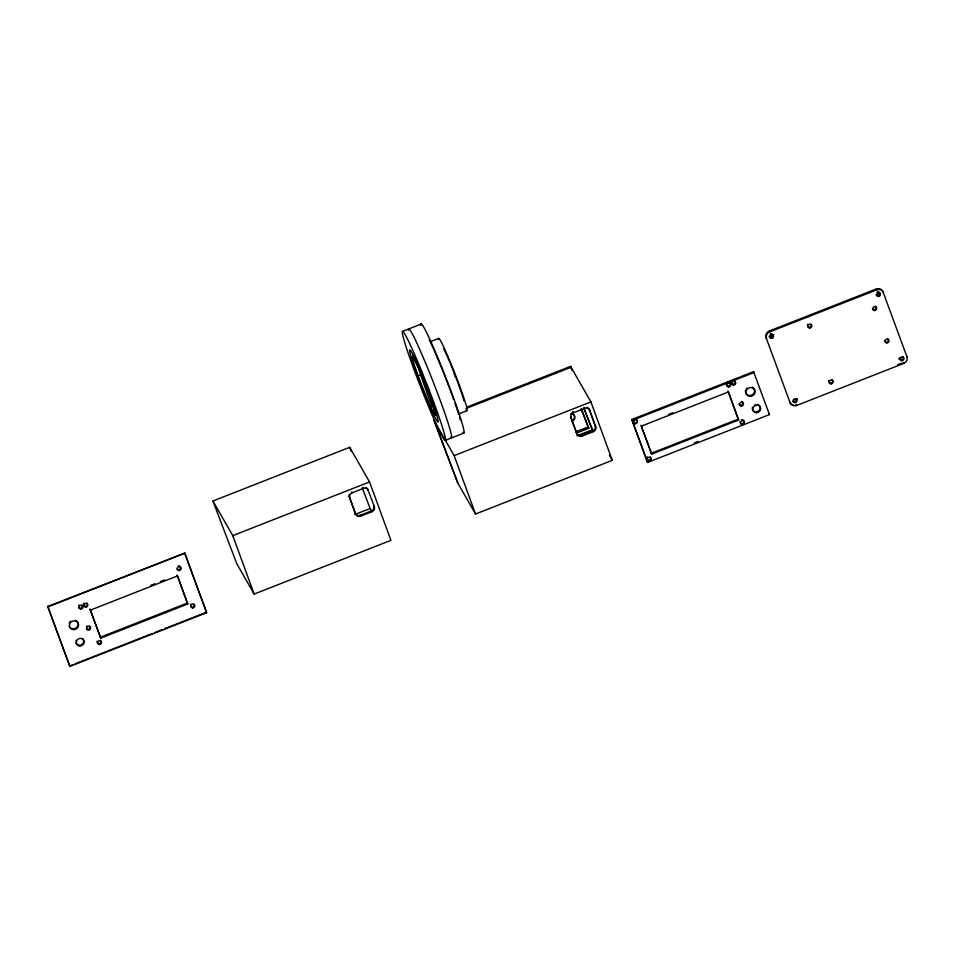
<?xml version="1.0" encoding="UTF-8"?>
<svg xmlns="http://www.w3.org/2000/svg" width="955" height="955" viewBox="0 0 955 955"><rect width="100%" height="100%" fill="white"/><g stroke="black" fill="none" stroke-linecap="round" stroke-linejoin="round"><path stroke-width="1.43" d="M402.509 331.409L421.155 324.079M430.43 341.651L438.691 338.404M418.123 375.804L420.284 374.957M212.929 501.005L349.697 447.298L369.537 481.941L390.929 540.339L254.161 594.058L236.792 563.737L212.929 501.005L232.769 535.648L254.161 594.058M466.959 407.069L570.565 366.386L590.918 401.912L612.298 460.322L475.53 514.029L457.672 482.824L433.797 420.093L454.15 455.619L475.53 514.029M465.921 408.561L571.066 367.269M458.782 413.885L467.055 410.638M445.305 440.386A58.542 3.414 68.6 0 0 415.974 357.612A58.542 3.414 68.6 0 0 410.435 359.689A58.542 3.414 68.6 0 0 445.305 440.386L463.951 433.057M47.75 606.461L184.84 553.148L206.65 612.704L69.882 666.411L47.75 606.461L69.882 666.411M48.072 606.855L184.84 553.148M232.769 535.648L369.537 481.941M367.878 489.545L374.36 506.771A4.011 3.725 -29.8 0 1 371.913 511.737L360.727 516.13A4.011 3.725 -29.8 0 1 355.714 514.088L349.721 497.734A4.011 3.725 -29.8 0 1 352.168 492.768L363.366 488.375A4.011 3.725 -29.8 0 1 368.367 490.416L367.878 489.545A4.011 3.725 -29.8 0 0 365.872 487.504M882.945 291.693L906.964 356.8A5.348 4.966 -29.8 0 1 903.705 363.425L796.78 405.421A5.348 4.966 -29.8 0 1 790.095 402.7L766.077 337.593A5.348 4.966 -29.8 0 1 769.336 330.967L876.26 288.971A5.348 4.966 -29.8 0 1 882.945 291.693L883.435 292.564A5.348 4.966 -29.8 0 0 876.762 289.843L876.26 288.971M454.15 455.619L590.918 401.912M766.077 337.593L766.567 338.452A5.348 4.966 -29.8 0 1 769.826 331.827L876.762 289.843M571.102 417.705A4.011 3.725 -29.8 0 1 573.549 412.739L584.735 408.346A4.011 3.725 -29.8 0 1 589.748 410.387L595.741 426.742A4.011 3.725 -29.8 0 1 593.294 431.708L582.096 436.101A4.011 3.725 -29.8 0 1 577.083 434.059L570.601 416.846L577.083 434.059M773.825 334.548L771.043 335.635L772.07 338.428M150.794 585.355L154.937 583.732M160.464 581.559L164.606 579.936M90.498 610.09L177.535 575.913L187.801 603.954L100.764 638.131L90.009 609.23L100.764 638.131M354.866 514.494L370.122 508.502L371.913 511.737M349.255 494.332A4.011 3.725 -29.8 0 0 349.232 496.875L355.212 513.229A4.011 3.725 -29.8 0 0 360.226 515.27L371.423 510.865A4.011 3.725 -29.8 0 0 373.871 505.899L374.36 506.771M575.674 431.851L588.077 426.981L588.817 428.282L576.414 433.152M576.987 435.755L592.243 429.762L583.875 407.785M576.593 433.2A4.011 3.725 -29.8 0 0 581.607 435.241L592.792 430.836A4.011 3.725 -29.8 0 0 595.24 425.87L589.259 409.516A4.011 3.725 -29.8 0 0 586.883 407.343M631.709 419.52L753.555 371.674L754.044 372.534L632.198 420.391L631.709 419.52L647.597 462.435L769.443 414.589L753.555 371.674M100.275 637.26L187.299 603.082L187.801 603.954M668.548 414.41L672.69 412.775M640.912 425.25L641.414 426.121L728.45 391.944L738.716 419.973L651.68 454.15L641.402 426.587M69.56 666.017L72.329 664.931M75.087 663.844L152.454 633.463M155.211 632.377L162.123 629.667M164.881 628.581L204.943 612.847M651.179 453.291L738.215 419.114L738.716 419.973M794.572 399.882L797.353 398.796M898.715 358.985L901.496 357.886M647.108 461.575L651.262 459.94M694.178 443.084L698.332 441.449M741.259 424.593L744.029 423.507M897.652 364.75L901.818 363.115M206.65 612.704L184.518 552.754M906.964 356.8L906.474 355.94A5.348 4.966 -29.8 0 1 906.665 356.657M903.705 363.425L903.203 362.566A5.348 4.966 -29.8 0 0 903.573 362.411M769.336 330.967L769.826 331.827M796.78 405.421L796.279 404.55A5.348 4.966 -29.8 0 1 795.909 404.681M790.095 402.7L789.594 401.84A5.348 4.966 -29.8 0 0 793.187 404.836M768.954 413.718L769.443 414.589M727.949 391.073L728.45 391.944M589.259 409.516L589.748 410.387M595.24 425.87L595.741 426.742M584.245 407.475L584.735 408.346M609.409 455.26L612.298 460.322M592.971 431.039L584.174 409.229M592.792 430.836L593.294 431.708M573.048 411.88L573.549 412.739M581.607 435.241L582.096 436.101M362.864 487.504L363.366 488.375M351.679 491.909L352.168 492.768M360.226 515.27L360.727 516.13M349.232 496.875L349.721 497.734M355.212 513.229L355.714 514.088M177.535 575.913L177.045 575.053L187.299 603.082M413.837 358.185L429.332 390.714M570.565 366.386L572.152 370.564M581.416 408.836L588.817 428.282M581.201 408.919L588.077 426.981M434.31 420.976L458.173 483.708M349.697 447.298L351.285 451.476M362.279 487.886L370.122 508.502M429.643 393.412L430.072 394.582M877.967 293.651L878.994 296.444M728.438 392.41L738.215 419.114M641.414 426.121L651.68 454.15M632.198 420.391L647.597 462.435M427.9 388.637L428.329 389.843M427.016 386.19L427.458 387.42M434.979 411.724L435.086 412.13A23.636 1.385 68.6 0 1 435.396 413.909A31.181 1.815 68.6 0 1 425.094 393.735A31.181 1.815 68.6 0 1 412.476 358.101L412.476 358.101M752.433 387.193A4.679 4.345 -29.8 0 1 754.092 392.875A4.679 4.345 -29.8 0 1 748.242 395.298A4.679 4.345 -29.8 0 1 745.616 390.022M746.368 388.613A4.679 4.345 -29.8 0 1 746.834 388.088M796.184 398.701A2.006 1.862 -29.8 0 1 795.778 401.303A2.006 1.862 -29.8 0 1 793.068 401.207M771.533 333.773A2.006 1.862 -29.8 0 1 772.559 336.757A2.006 1.862 -29.8 0 1 769.241 336.53M770.243 333.964A2.006 1.862 -29.8 0 1 770.757 333.784M879.77 292.755A2.006 1.862 -29.8 0 1 878.779 295.322A2.006 1.862 -29.8 0 1 876.177 294.534M877.168 291.967A2.006 1.862 -29.8 0 1 879.018 291.979M903.12 356.704A2.006 1.862 -29.8 0 1 901.95 359.713A2.006 1.862 -29.8 0 1 899.55 357.743M875.234 306.077A2.017 1.874 -29.8 0 1 875.484 309.122A2.017 1.874 -29.8 0 1 872.369 308.656M887.553 338.512A2.006 1.862 -29.8 0 1 887.816 341.46A2.006 1.862 -29.8 0 1 884.76 341.198M831.924 379.565A2.017 1.874 -29.8 0 1 832.283 382.084A2.017 1.874 -29.8 0 1 829.692 382.836A2.017 1.874 -29.8 0 1 828.809 380.484M811.082 324.223A2.017 1.874 -29.8 0 1 810.15 326.897A2.017 1.874 -29.8 0 1 807.476 326.037M807.452 324.7A2.017 1.874 -29.8 0 1 807.715 324.199M741.51 419.83A2.006 1.862 -29.8 0 1 743.933 421.239A2.006 1.862 -29.8 0 1 742.083 423.531A2.006 1.862 -29.8 0 1 740.018 421.68M650.236 456.932A2.006 1.862 -29.8 0 1 650.021 459.618A2.006 1.862 -29.8 0 1 647.239 459.582A2.006 1.862 -29.8 0 1 647.454 456.896M742.835 402.604A2.006 1.862 -29.8 0 1 741.343 405.171A2.006 1.862 -29.8 0 1 739.003 403.559M741.832 401.577A2.006 1.862 -29.8 0 1 742.465 402.007M757.566 404.407A4.011 3.725 -29.8 0 1 759.953 409.003A4.011 3.725 -29.8 0 1 755.107 411.76A4.011 3.725 -29.8 0 1 752.385 407.367M754.928 404.55A4.011 3.725 -29.8 0 1 755.262 404.431M414.315 359.128A31.551 1.838 68.6 0 1 425.584 385.008A31.551 1.838 68.6 0 1 435.014 411.796M412.345 357.612A28.113 1.635 68.6 0 1 413.933 358.447M435.528 414.339A31.217 0.788 68.1 0 1 435.587 414.709M443.586 348.659A30.775 1.791 68.6 0 1 454.914 374.814A30.775 1.791 68.6 0 1 463.879 400.623M421.298 371.173A31.217 2.185 66.7 0 1 421.74 372.092M415.33 360.107A31.217 2.364 66.9 0 1 421.549 372.223M412.262 357.313A31.217 2.817 67.9 0 1 414.971 359.546M421.167 376.401A31.217 2.197 70.4 0 1 417.275 363.628M427.661 394.606A31.217 1.433 70.4 0 1 421.382 377.01M435.349 414.1A31.217 0.764 68.4 0 1 433.188 409.385M432.448 407.093A31.217 0.836 69.3 0 1 427.339 394.224M438.56 339.3A38.809 2.268 68.6 0 1 454.938 373.584A38.809 2.268 68.6 0 1 466.386 410.113M454.21 374.026A31.181 1.815 68.6 0 1 455.32 376.879M408.525 330.311A58.542 3.414 68.6 0 1 433.236 382.036A58.542 3.414 68.6 0 1 450.497 437.151M420.952 325.428A58.542 3.414 68.6 0 1 445.675 377.153A58.542 3.414 68.6 0 1 462.936 432.269M429.261 339.67A51.845 3.02 68.6 0 1 453.613 399.357M455.022 403.308A51.845 3.02 68.6 0 1 458.71 414.267M459.665 417.383A51.845 3.02 68.6 0 1 460.465 420.128M100.43 640.292A2.006 1.862 -29.8 0 1 100.669 642.751A2.006 1.862 -29.8 0 1 98.15 643.479A2.006 1.862 -29.8 0 1 97.219 641.211M194.032 604.085A2.006 1.862 -29.8 0 1 193.208 606.759A2.006 1.862 -29.8 0 1 190.523 606.007M190.546 604.408A2.006 1.862 -29.8 0 1 190.761 604.061M180.435 566.864A2.006 1.862 -29.8 0 1 177.129 569.073M178.155 565.933A2.006 1.862 -29.8 0 1 179.994 566.291M86.881 603.035A2.006 1.862 -29.8 0 1 86.439 605.9A2.006 1.862 -29.8 0 1 83.586 605.255M83.527 603.835A2.006 1.862 -29.8 0 1 83.956 603.142M89.603 626.014A2.006 1.862 -29.8 0 1 89.245 628.82A2.006 1.862 -29.8 0 1 86.392 628.378M86.439 626.444A2.006 1.862 -29.8 0 1 86.821 625.979M81.903 604.993A2.006 1.862 -29.8 0 1 81.617 607.738A2.006 1.862 -29.8 0 1 78.788 607.499M78.74 605.422A2.006 1.862 -29.8 0 1 79.122 604.957M82.452 638.429A4.011 3.725 -29.8 0 1 81.7 644.506A4.011 3.725 -29.8 0 1 75.899 642.488M75.899 640.65A4.011 3.725 -29.8 0 1 76.018 640.268M75.529 620.296A4.679 4.345 -29.8 0 1 76.567 627.519A4.679 4.345 -29.8 0 1 69.166 626.098M69.19 623.138A4.679 4.345 -29.8 0 1 70.527 621.216M571.46 413.264A4.011 3.939 -39.2 0 1 571.651 420.964M571.377 413.599A4.011 3.939 -39.2 0 1 571.615 421.442M570.624 414.303A4.011 3.725 -29.8 0 1 570.792 413.933M572.391 412.202A4.011 3.725 -29.8 0 1 572.725 412.023M771.342 338.404A2.006 1.862 -29.8 0 0 773.347 335.611A2.006 1.862 -29.8 0 0 769.945 335.492A2.006 1.862 -29.8 0 0 771.342 338.404M878.266 296.408A2.006 1.862 -29.8 0 0 880.271 293.627A2.006 1.862 -29.8 0 0 876.869 293.507A2.006 1.862 -29.8 0 0 878.266 296.408M901.795 360.656A2.006 1.862 -29.8 0 0 903.788 357.874A2.006 1.862 -29.8 0 0 900.398 357.743A2.006 1.862 -29.8 0 0 901.795 360.656M794.87 402.64A2.006 1.862 -29.8 0 0 796.864 399.858A2.006 1.862 -29.8 0 0 793.474 399.739A2.006 1.862 -29.8 0 0 794.87 402.64M874.47 310.542A2.017 1.874 -29.8 0 0 876.487 307.737A2.017 1.874 -29.8 0 0 873.073 307.606A2.017 1.874 -29.8 0 0 874.47 310.542M886.753 342.929A2.006 1.862 -29.8 0 0 888.771 340.159A2.006 1.862 -29.8 0 0 885.38 340.004A2.006 1.862 -29.8 0 0 886.753 342.929M830.91 383.886A2.017 1.874 -29.8 0 0 832.963 381.093A2.017 1.874 -29.8 0 0 829.549 380.938A2.017 1.874 -29.8 0 0 830.91 383.886M809.733 327.995A2.017 1.874 -29.8 0 0 811.583 325.094A2.017 1.874 -29.8 0 0 808.145 325.154A2.017 1.874 -29.8 0 0 809.733 327.995M728.092 386.154A2.006 1.862 -29.8 0 0 730.098 383.373A2.006 1.862 -29.8 0 0 726.695 383.253A2.006 1.862 -29.8 0 0 728.092 386.154M634.848 422.779A2.006 1.862 -29.8 0 0 636.854 419.997A2.006 1.862 -29.8 0 0 633.452 419.866A2.006 1.862 -29.8 0 0 634.848 422.779M732.891 384.197A2.006 1.862 -29.8 0 0 735.135 381.57A2.006 1.862 -29.8 0 0 731.781 381.152A2.006 1.862 -29.8 0 0 732.891 384.197M742.286 424.402A2.006 1.862 -29.8 0 0 744.279 421.621A2.006 1.862 -29.8 0 0 740.877 421.489A2.006 1.862 -29.8 0 0 742.286 424.402M649.03 461.026A2.006 1.862 -29.8 0 0 651.035 458.233A2.006 1.862 -29.8 0 0 647.633 458.114A2.006 1.862 -29.8 0 0 649.03 461.026M635.338 423.638A2.006 1.862 -29.8 0 0 637.343 420.857A2.006 1.862 -29.8 0 0 633.941 420.737A2.006 1.862 -29.8 0 0 635.338 423.638M728.593 387.026A2.006 1.862 -29.8 0 0 730.599 384.244A2.006 1.862 -29.8 0 0 727.197 384.113A2.006 1.862 -29.8 0 0 728.593 387.026M741.259 406.102A2.006 1.862 -29.8 0 0 743.265 403.308A2.006 1.862 -29.8 0 0 739.862 403.189A2.006 1.862 -29.8 0 0 741.259 406.102M733.559 385.068A2.006 1.862 -29.8 0 0 735.565 382.287A2.006 1.862 -29.8 0 0 732.163 382.167A2.006 1.862 -29.8 0 0 733.559 385.068M756.3 412.715A4.011 3.725 -29.8 0 0 760.311 407.152A4.011 3.725 -29.8 0 0 753.507 406.902A4.011 3.725 -29.8 0 0 756.3 412.715M750.033 396.397A4.679 4.345 -29.8 0 0 754.701 389.903A4.679 4.345 -29.8 0 0 746.762 389.604A4.679 4.345 -29.8 0 0 750.033 396.397M414.971 368.523A38.809 2.268 68.6 0 0 438.082 422.014A38.809 2.268 68.6 0 0 418.648 367.15A38.809 2.268 68.6 0 0 414.971 368.523M85.675 607.129A2.006 1.862 -29.8 0 0 87.681 604.348A2.006 1.862 -29.8 0 0 84.279 604.217A2.006 1.862 -29.8 0 0 85.675 607.129M99.368 644.506A2.006 1.862 -29.8 0 0 101.361 641.724A2.006 1.862 -29.8 0 0 97.971 641.605A2.006 1.862 -29.8 0 0 99.368 644.506M192.612 607.893A2.006 1.862 -29.8 0 0 194.617 605.1A2.006 1.862 -29.8 0 0 191.215 604.981A2.006 1.862 -29.8 0 0 192.612 607.893M178.919 570.505A2.006 1.862 -29.8 0 0 180.925 567.724A2.006 1.862 -29.8 0 0 177.523 567.604A2.006 1.862 -29.8 0 0 178.919 570.505M80.698 609.087A2.006 1.862 -29.8 0 0 82.703 606.294A2.006 1.862 -29.8 0 0 79.301 606.174A2.006 1.862 -29.8 0 0 80.698 609.087M88.397 630.109A2.006 1.862 -29.8 0 0 90.403 627.328A2.006 1.862 -29.8 0 0 87.001 627.196A2.006 1.862 -29.8 0 0 88.397 630.109M79.814 646.01A4.011 3.725 -29.8 0 0 83.825 640.435A4.011 3.725 -29.8 0 0 77.021 640.184A4.011 3.725 -29.8 0 0 79.814 646.01M73.547 629.679A4.679 4.345 -29.8 0 0 78.215 623.185A4.679 4.345 -29.8 0 0 70.276 622.899A4.679 4.345 -29.8 0 0 73.547 629.679"/></g></svg>
